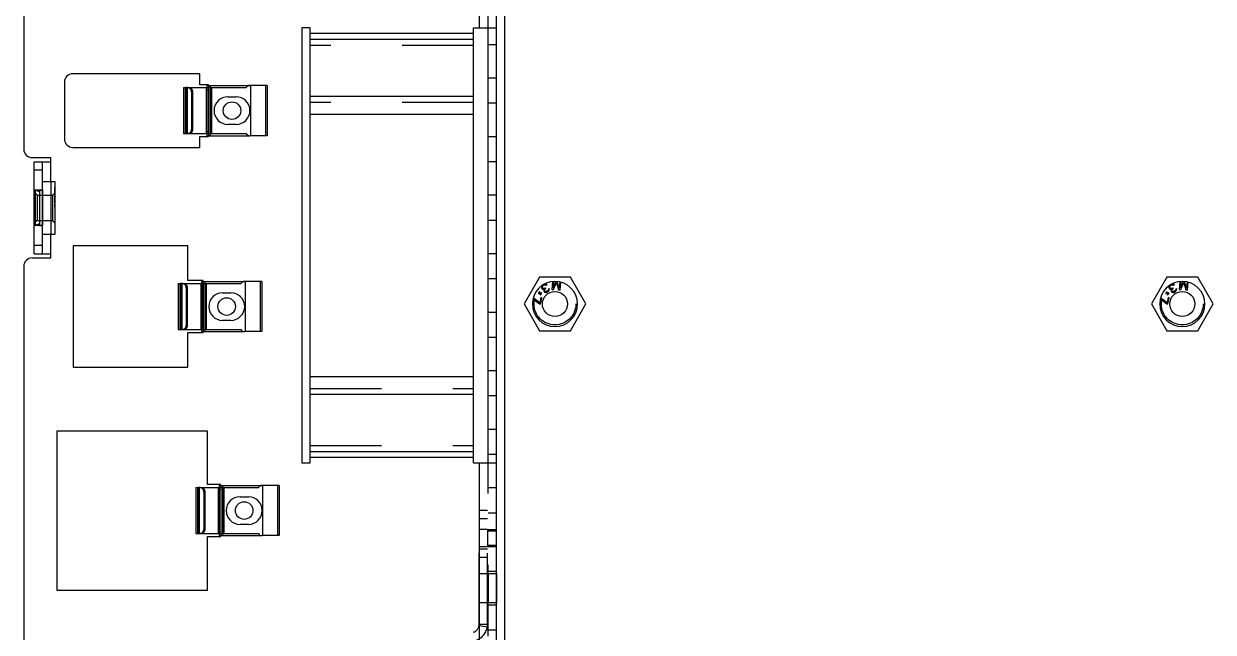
# Model space of a CAD drawing. Header units: millimetres. Extents: x 0 to 8948, y -1340 to 1100.
# Drawn here: x 1004.2 to 1146.4, y 552.4 to 625.1 of the extents above; entities that cross this region are included whole.
import ezdxf

# ---------------------------------------------------------------- set-up
doc = ezdxf.new("R2010")
doc.units = ezdxf.units.MM
doc.header["$LTSCALE"] = 85.25
doc.linetypes.add('HIDDEN', pattern=[0.2, 0.1, -0.1])
doc.layers.get('0').update_dxf_attribs({"linetype": 'CONTINUOUS'})
doc.layers.add('02___PRT_ALL_AXES', color=7, linetype='CONTINUOUS')
doc.layers.add('DEFAULT_2', color=8, linetype='HIDDEN')

msp = doc.modelspace()

# ---------------------------------------------------------------- linework, layer by layer
at = {"color": 7, "linetype": 'Continuous'}
for p, q in [((1060.693, 474.114), (1060.693, 728.614)), ((1004.193, 700.614), (1004.193, 610.114)), ((1058.693, 624.614), (1058.693, 698.614)), ((1061.693, 489.614), (1061.693, 698.614)), ((1037.443, 624.614), (1037.443, 572.614)), ((1038.443, 624.614), (1037.443, 624.614)), ((1038.443, 572.614), (1038.443, 624.614)), ((1057.943, 572.614), (1057.943, 624.614)), ((1057.943, 624.614), (1060.693, 624.614)), ((1057.943, 623.943), (1038.443, 623.943)), ((1057.943, 623.235), (1038.443, 623.235)), ((1025.243, 619.134), (1010.043, 619.134)), ((1025.243, 617.834), (1025.243, 619.134)), ((1009.043, 618.134), (1009.043, 611.334)), ((1026.283, 617.834), (1025.243, 617.834)), ((1026.083, 617.734), (1026.083, 617.484)), ((1026.083, 617.734), (1031.216, 617.734)), ((1026.283, 617.734), (1026.283, 617.834)), ((1026.483, 617.734), (1026.483, 617.484)), ((1057.943, 616.407), (1038.443, 616.407)), ((1057.943, 614.286), (1038.443, 614.286)), ((1025.243, 610.334), (1025.243, 611.634)), ((1025.243, 611.634), (1026.283, 611.634)), ((1026.083, 611.984), (1026.083, 611.734)), ((1026.083, 611.734), (1031.216, 611.734)), ((1026.283, 611.634), (1026.283, 611.734)), ((1026.483, 611.984), (1026.483, 611.734)), ((1010.043, 610.334), (1025.243, 610.334)), ((1005.193, 609.114), (1007.443, 609.114)), ((1005.443, 608.614), (1007.443, 608.614)), ((1006.443, 597.614), (1006.443, 608.614)), ((1007.443, 606.264), (1007.443, 609.114)), ((1006.443, 607.614), (1005.443, 607.614)), ((1006.443, 606.264), (1007.943, 606.264)), ((1007.943, 599.964), (1007.943, 606.264)), ((1006.443, 599.964), (1007.943, 599.964)), ((1007.443, 597.114), (1007.443, 599.964)), ((1006.443, 598.614), (1005.443, 598.614)), ((1005.443, 597.614), (1007.443, 597.614)), ((1010.103, 598.554), (1010.103, 584.054)), ((1023.803, 598.554), (1010.103, 598.554)), ((1023.803, 594.404), (1023.803, 598.554)), ((1004.193, 596.114), (1004.193, 511.614)), ((1005.193, 597.114), (1007.443, 597.114)), ((1025.653, 594.404), (1023.803, 594.404)), ((1025.653, 594.304), (1025.653, 594.404)), ((1025.453, 594.304), (1025.453, 594.054)), ((1025.453, 594.304), (1030.586, 594.304)), ((1025.853, 594.304), (1025.853, 594.054)), ((1065.769, 593.017), (1065.745, 592.983)), ((1065.745, 592.983), (1065.867, 592.897)), ((1065.891, 592.931), (1065.769, 593.017)), ((1065.893, 593.083), (1065.864, 593.078)), ((1065.864, 593.078), (1065.891, 592.931)), ((1065.926, 592.907), (1065.893, 593.083)), ((1066.089, 593.676), (1066.086, 593.6)), ((1066.086, 593.6), (1066.101, 593.534)), ((1066.121, 593.745), (1066.089, 593.676)), ((1066.101, 593.534), (1066.145, 593.461)), ((1066.17, 593.824), (1066.121, 593.745)), ((1066.145, 593.461), (1066.207, 593.399)), ((1066.226, 593.881), (1066.17, 593.824)), ((1066.186, 593.635), (1066.2, 593.693)), ((1066.19, 593.588), (1066.186, 593.635)), ((1066.234, 593.515), (1066.19, 593.588)), ((1066.2, 593.693), (1066.225, 593.733)), ((1066.207, 593.399), (1066.275, 593.366)), ((1066.225, 593.733), (1066.303, 593.805)), ((1066.314, 593.464), (1066.234, 593.515)), ((1066.275, 593.366), (1066.386, 593.383)), ((1066.303, 593.805), (1066.41, 593.869)), ((1066.389, 593.459), (1066.314, 593.464)), ((1066.348, 593.285), (1066.345, 593.209)), ((1066.345, 593.209), (1066.371, 593.126)), ((1066.386, 593.383), (1066.348, 593.285)), ((1066.371, 593.126), (1066.393, 593.089)), ((1066.456, 593.996), (1066.379, 593.973)), ((1066.507, 593.505), (1066.389, 593.459)), ((1066.393, 593.089), (1066.455, 593.027)), ((1066.41, 593.869), (1066.511, 593.905)), ((1066.452, 593.274), (1066.466, 593.332)), ((1066.46, 593.179), (1066.452, 593.274)), ((1066.455, 593.027), (1066.57, 592.997)), ((1066.549, 594.002), (1066.456, 593.996)), ((1066.482, 593.143), (1066.46, 593.179)), ((1066.466, 593.332), (1066.551, 593.433)), ((1066.551, 593.11), (1066.482, 593.143)), ((1066.579, 593.548), (1066.507, 593.505)), ((1066.511, 593.905), (1066.557, 593.908)), ((1066.625, 593.998), (1066.549, 594.002)), ((1066.551, 593.433), (1066.623, 593.475)), ((1066.626, 593.105), (1066.551, 593.11)), ((1066.557, 593.908), (1066.615, 593.893)), ((1066.57, 592.997), (1066.663, 593.003)), ((1066.623, 593.475), (1066.579, 593.548)), ((1066.615, 593.893), (1066.655, 593.867)), ((1066.693, 593.965), (1066.625, 593.998)), ((1066.727, 593.141), (1066.626, 593.105)), ((1066.655, 593.867), (1066.744, 593.921)), ((1066.663, 593.003), (1066.799, 593.06)), ((1066.744, 593.921), (1066.693, 593.965)), ((1066.798, 593.184), (1066.727, 593.141)), ((1066.876, 593.256), (1066.798, 593.184)), ((1066.799, 593.06), (1066.835, 593.082)), ((1066.835, 593.082), (1066.949, 593.175)), ((1066.908, 593.324), (1066.876, 593.256)), ((1066.911, 593.4), (1066.908, 593.324)), ((1067, 593.454), (1066.911, 593.4)), ((1066.949, 593.175), (1066.999, 593.255)), ((1066.999, 593.255), (1067.026, 593.37)), ((1067.026, 593.37), (1067, 593.454)), ((1067.384, 594.296), (1067.316, 593.346)), ((1067.316, 593.346), (1067.503, 593.332)), ((1067.802, 594.312), (1067.456, 593.549)), ((1067.51, 594.308), (1067.456, 593.549)), ((1067.503, 593.332), (1067.878, 594.201)), ((1067.878, 594.201), (1068.126, 593.288)), ((1068.204, 593.495), (1067.969, 594.3)), ((1068.126, 593.288), (1068.313, 593.274)), ((1068.258, 594.254), (1068.204, 593.495)), ((1068.313, 593.274), (1068.381, 594.225)), ((1140.769, 593.017), (1140.745, 592.983)), ((1140.745, 592.983), (1140.867, 592.897)), ((1140.891, 592.931), (1140.769, 593.017)), ((1140.893, 593.083), (1140.864, 593.078)), ((1140.864, 593.078), (1140.891, 592.931)), ((1140.926, 592.907), (1140.893, 593.083)), ((1141.089, 593.676), (1141.086, 593.6)), ((1141.086, 593.6), (1141.101, 593.534)), ((1141.121, 593.745), (1141.089, 593.676)), ((1141.101, 593.534), (1141.145, 593.461)), ((1141.17, 593.824), (1141.121, 593.745)), ((1141.145, 593.461), (1141.207, 593.399)), ((1141.226, 593.881), (1141.17, 593.824)), ((1141.186, 593.635), (1141.2, 593.693)), ((1141.19, 593.588), (1141.186, 593.635)), ((1141.234, 593.515), (1141.19, 593.588)), ((1141.2, 593.693), (1141.225, 593.733)), ((1141.207, 593.399), (1141.275, 593.366)), ((1141.225, 593.733), (1141.303, 593.805)), ((1141.314, 593.464), (1141.234, 593.515)), ((1141.275, 593.366), (1141.386, 593.383)), ((1141.303, 593.805), (1141.41, 593.869)), ((1141.389, 593.459), (1141.314, 593.464)), ((1141.348, 593.285), (1141.345, 593.209)), ((1141.345, 593.209), (1141.371, 593.126)), ((1141.386, 593.383), (1141.348, 593.285)), ((1141.371, 593.126), (1141.393, 593.089)), ((1141.456, 593.996), (1141.379, 593.973)), ((1141.507, 593.505), (1141.389, 593.459)), ((1141.393, 593.089), (1141.455, 593.027)), ((1141.41, 593.869), (1141.511, 593.905)), ((1141.452, 593.274), (1141.466, 593.332)), ((1141.46, 593.179), (1141.452, 593.274)), ((1141.455, 593.027), (1141.57, 592.997)), ((1141.549, 594.002), (1141.456, 593.996)), ((1141.482, 593.143), (1141.46, 593.179)), ((1141.466, 593.332), (1141.551, 593.433)), ((1141.551, 593.11), (1141.482, 593.143)), ((1141.579, 593.548), (1141.507, 593.505)), ((1141.511, 593.905), (1141.557, 593.908)), ((1141.625, 593.998), (1141.549, 594.002)), ((1141.551, 593.433), (1141.623, 593.475)), ((1141.626, 593.105), (1141.551, 593.11)), ((1141.557, 593.908), (1141.615, 593.893)), ((1141.57, 592.997), (1141.663, 593.003)), ((1141.623, 593.475), (1141.579, 593.548)), ((1141.615, 593.893), (1141.655, 593.867)), ((1141.693, 593.965), (1141.625, 593.998)), ((1141.727, 593.141), (1141.626, 593.105)), ((1141.655, 593.867), (1141.744, 593.921)), ((1141.663, 593.003), (1141.799, 593.06)), ((1141.744, 593.921), (1141.693, 593.965)), ((1141.798, 593.184), (1141.727, 593.141)), ((1141.876, 593.256), (1141.798, 593.184)), ((1141.799, 593.06), (1141.835, 593.082)), ((1141.835, 593.082), (1141.949, 593.175)), ((1141.908, 593.324), (1141.876, 593.256)), ((1141.911, 593.4), (1141.908, 593.324)), ((1142, 593.454), (1141.911, 593.4)), ((1141.949, 593.175), (1141.999, 593.255)), ((1141.999, 593.255), (1142.026, 593.37)), ((1142.026, 593.37), (1142, 593.454)), ((1142.384, 594.296), (1142.316, 593.346)), ((1142.316, 593.346), (1142.503, 593.332)), ((1142.802, 594.312), (1142.456, 593.549)), ((1142.51, 594.308), (1142.456, 593.549)), ((1142.503, 593.332), (1142.878, 594.201)), ((1142.878, 594.201), (1143.126, 593.288)), ((1143.204, 593.495), (1142.969, 594.3)), ((1143.126, 593.288), (1143.313, 593.274)), ((1143.258, 594.254), (1143.204, 593.495)), ((1143.313, 593.274), (1143.381, 594.225)), ((1065.068, 592.245), (1065.849, 591.644)), ((1065.876, 591.765), (1065.1, 592.364)), ((1065.867, 592.897), (1065.72, 592.873)), ((1065.72, 592.873), (1065.726, 592.844)), ((1065.726, 592.844), (1065.902, 592.873)), ((1065.849, 591.644), (1065.952, 591.62)), ((1066.013, 592.375), (1065.876, 591.765)), ((1065.902, 592.873), (1065.935, 592.697)), ((1066.102, 592.936), (1065.926, 592.907)), ((1065.935, 592.697), (1065.964, 592.702)), ((1065.964, 592.702), (1065.937, 592.848)), ((1065.937, 592.848), (1066.059, 592.763)), ((1065.952, 591.62), (1066.117, 592.352)), ((1065.961, 592.883), (1066.108, 592.907)), ((1066.083, 592.797), (1065.961, 592.883)), ((1066.117, 592.352), (1066.013, 592.375)), ((1066.059, 592.763), (1066.083, 592.797)), ((1066.108, 592.907), (1066.102, 592.936)), ((1140.068, 592.245), (1140.849, 591.644)), ((1140.876, 591.765), (1140.1, 592.364)), ((1140.867, 592.897), (1140.72, 592.873)), ((1140.72, 592.873), (1140.726, 592.844)), ((1140.726, 592.844), (1140.902, 592.873)), ((1140.849, 591.644), (1140.952, 591.62)), ((1141.013, 592.375), (1140.876, 591.765)), ((1140.902, 592.873), (1140.935, 592.697)), ((1141.102, 592.936), (1140.926, 592.907)), ((1140.935, 592.697), (1140.964, 592.702)), ((1140.964, 592.702), (1140.937, 592.848)), ((1140.937, 592.848), (1141.059, 592.763)), ((1140.952, 591.62), (1141.117, 592.352)), ((1140.961, 592.883), (1141.108, 592.907)), ((1141.083, 592.797), (1140.961, 592.883)), ((1141.117, 592.352), (1141.013, 592.375)), ((1141.059, 592.763), (1141.083, 592.797)), ((1141.108, 592.907), (1141.102, 592.936)), ((1023.803, 584.054), (1023.803, 588.204)), ((1023.803, 588.204), (1025.653, 588.204)), ((1025.453, 588.554), (1025.453, 588.304)), ((1025.453, 588.304), (1030.586, 588.304)), ((1025.653, 588.204), (1025.653, 588.304)), ((1025.853, 588.554), (1025.853, 588.304)), ((1010.103, 584.054), (1023.803, 584.054)), ((1038.443, 582.943), (1057.943, 582.943)), ((1038.443, 580.821), (1057.943, 580.821)), ((1008.143, 576.414), (1008.143, 557.414)), ((1026.143, 576.414), (1008.143, 576.414)), ((1026.143, 570.014), (1026.143, 576.414)), ((1038.443, 573.993), (1057.943, 573.993)), ((1038.443, 573.286), (1057.943, 573.286)), ((1037.443, 572.614), (1038.443, 572.614)), ((1057.943, 572.614), (1060.693, 572.614)), ((1058.693, 534.864), (1058.693, 572.614)), ((1027.743, 570.014), (1026.143, 570.014)), ((1027.543, 569.914), (1027.543, 569.664)), ((1027.543, 569.914), (1032.676, 569.914)), ((1027.743, 569.914), (1027.743, 570.014)), ((1027.943, 569.914), (1027.943, 569.664)), ((1026.143, 557.414), (1026.143, 563.814)), ((1026.143, 563.814), (1027.743, 563.814)), ((1027.543, 564.164), (1027.543, 563.914)), ((1027.543, 563.914), (1032.676, 563.914)), ((1027.743, 563.814), (1027.743, 563.914)), ((1027.943, 564.164), (1027.943, 563.914)), ((1008.143, 557.414), (1026.143, 557.414))]:
    msp.add_line(p, q, dxfattribs=at)
at = {"color": 3, "linetype": 'Continuous'}
for p, q in [((1059.693, 572.614), (1059.693, 624.614)), ((1023.283, 617.484), (1023.283, 611.984)), ((1023.283, 617.484), (1030.783, 617.484)), ((1023.606, 617.484), (1023.606, 611.984)), ((1025.988, 617.484), (1025.988, 611.984)), ((1026.634, 617.484), (1026.634, 611.984)), ((1033.283, 617.734), (1031.216, 617.734)), ((1031.283, 617.734), (1031.283, 611.734)), ((1033.283, 617.734), (1033.283, 611.734)), ((1028.583, 616.384), (1029.583, 616.384)), ((1029.583, 613.084), (1028.583, 613.084)), ((1023.283, 611.984), (1030.783, 611.984)), ((1033.283, 611.734), (1031.216, 611.734)), ((1005.443, 597.614), (1005.443, 608.614)), ((1022.653, 594.054), (1022.653, 588.554)), ((1022.653, 594.054), (1030.153, 594.054)), ((1022.976, 594.054), (1022.976, 588.554)), ((1025.358, 594.054), (1025.358, 588.554)), ((1026.004, 594.054), (1026.004, 588.554)), ((1027.953, 592.954), (1028.953, 592.954)), ((1032.653, 594.304), (1030.586, 594.304)), ((1030.653, 594.304), (1030.653, 588.304)), ((1032.653, 594.304), (1032.653, 588.304)), ((1028.953, 589.654), (1027.953, 589.654)), ((1022.653, 588.554), (1030.153, 588.554)), ((1032.653, 588.304), (1030.586, 588.304)), ((1024.743, 569.664), (1024.743, 564.164)), ((1024.743, 569.664), (1032.243, 569.664)), ((1025.066, 569.664), (1025.066, 564.164)), ((1027.448, 569.664), (1027.448, 564.164)), ((1028.094, 569.664), (1028.094, 564.164)), ((1034.743, 569.914), (1032.676, 569.914)), ((1032.743, 569.914), (1032.743, 563.914)), ((1034.743, 569.914), (1034.743, 563.914)), ((1030.043, 568.564), (1031.043, 568.564)), ((1031.043, 565.264), (1030.043, 565.264)), ((1024.743, 564.164), (1032.243, 564.164)), ((1034.743, 563.914), (1032.676, 563.914))]:
    msp.add_line(p, q, dxfattribs=at)
at = {"color": 7, "linetype": 'Continuous'}
for centre, radius, start, end in [((1010.043, 618.134), 1, 90, 180), ((1005.193, 610.114), 1, 180, 270), ((1010.043, 611.334), 1, 180, 270), ((1005.193, 596.114), 1, 90, 180), ((1067.693, 591.614), 2.7, 0, 180), ((1142.693, 591.614), 2.7, 0, 180)]:
    msp.add_arc(centre, radius, start, end, dxfattribs=at)
at = {"color": 3, "linetype": 'Continuous'}
for centre, radius, start, end in [((1031.216, 617.234), 0.5, 90, 150), ((1028.583, 614.734), 1.65, 90, 270), ((1029.583, 614.734), 1.65, 270, 90), ((1031.216, 612.234), 0.5, 210, 270), ((1027.953, 591.304), 1.65, 90, 270), ((1028.953, 591.304), 1.65, 270, 90), ((1030.586, 593.804), 0.5, 90, 150), ((1030.586, 588.804), 0.5, 210, 270), ((1032.676, 569.414), 0.5, 90, 150), ((1030.043, 566.914), 1.65, 90, 270), ((1031.043, 566.914), 1.65, 270, 90), ((1032.676, 564.414), 0.5, 210, 270)]:
    msp.add_arc(centre, radius, start, end, dxfattribs=at)
at = {"layer": '02___PRT_ALL_AXES', "color": 8, "linetype": 'HIDDEN'}
for p, q in [((1005.443, 605.214), (1005.443, 601.014)), ((1006.443, 605.214), (1005.443, 605.214)), ((1006.443, 605.214), (1006.443, 601.014)), ((1006.443, 601.014), (1005.443, 601.014)), ((1058.633, 564.664), (1058.633, 562.564)), ((1059.633, 564.664), (1058.633, 564.664)), ((1059.633, 564.664), (1059.633, 562.564)), ((1059.633, 562.564), (1058.633, 562.564)), ((1060.693, 562.564), (1059.693, 562.564)), ((1058.633, 559.364), (1058.633, 555.864)), ((1059.633, 559.364), (1058.633, 559.364)), ((1059.633, 559.364), (1059.633, 555.864)), ((1059.693, 559.364), (1059.693, 555.864)), ((1060.693, 559.364), (1059.693, 559.364)), ((1060.693, 559.364), (1060.693, 555.864)), ((1059.633, 555.864), (1058.633, 555.864)), ((1060.693, 555.864), (1059.693, 555.864))]:
    msp.add_line(p, q, dxfattribs=at)
at = {"layer": '02___PRT_ALL_AXES', "color": 7, "linetype": 'Continuous'}
for centre, radius in [((1029.083, 614.734), 1.05), ((1067.693, 591.614), 1.5), ((1142.693, 591.614), 1.5), ((1028.453, 591.304), 1.05), ((1030.543, 566.914), 1.05)]:
    msp.add_circle(centre, radius, dxfattribs=at)
for centre in [(1067.693, 591.614), (1142.693, 591.614)]:
    msp.add_arc(centre, 2.7, 180, 360, dxfattribs=at)
at = {"layer": 'DEFAULT_2', "color": 8, "linetype": 'HIDDEN'}
for p, q in [((1059.693, 624.614), (1059.693, 698.614)), ((1057.943, 622.528), (1038.443, 622.528)), ((1060.693, 622.614), (1059.693, 622.614)), ((1060.693, 618.614), (1059.693, 618.614)), ((1023.483, 617.484), (1023.483, 611.984)), ((1023.714, 617.484), (1023.714, 611.984)), ((1026.083, 617.484), (1026.083, 611.984)), ((1026.083, 617.234), (1026.283, 617.234)), ((1026.095, 617.484), (1026.095, 611.984)), ((1026.283, 617.734), (1026.283, 611.734)), ((1026.483, 617.484), (1026.483, 611.984)), ((1033.083, 617.734), (1033.083, 611.734)), ((1024.252, 616.984), (1024.252, 612.484)), ((1024.252, 616.984), (1024.36, 616.984)), ((1024.36, 616.984), (1024.36, 612.484)), ((1057.943, 615.7), (1038.443, 615.7)), ((1060.693, 615.614), (1059.693, 615.614)), ((1023.562, 611.984), (1023.605, 611.984)), ((1024.252, 612.484), (1024.36, 612.484)), ((1026.083, 612.234), (1026.283, 612.234)), ((1060.693, 611.614), (1059.693, 611.614)), ((1060.693, 608.614), (1059.693, 608.614)), ((1007.443, 606.264), (1007.443, 599.964)), ((1005.473, 605.239), (1005.473, 600.989)), ((1005.473, 605.239), (1005.573, 605.239)), ((1005.773, 604.614), (1005.473, 604.914)), ((1005.573, 605.239), (1005.573, 600.989)), ((1006.063, 605.014), (1005.573, 605.239)), ((1005.773, 604.614), (1005.773, 601.614)), ((1005.773, 604.614), (1007.643, 604.614)), ((1006.063, 605.239), (1006.063, 600.989)), ((1006.063, 605.239), (1006.443, 605.239)), ((1007.643, 604.614), (1007.943, 604.914)), ((1007.643, 604.614), (1007.643, 601.614)), ((1007.923, 603.698), (1007.923, 605.59)), ((1007.923, 605.59), (1007.943, 605.59)), ((1007.923, 605.576), (1007.943, 605.576)), ((1007.943, 605.554), (1007.923, 605.554)), ((1007.923, 605.546), (1007.943, 605.546)), ((1007.923, 605.508), (1007.943, 605.508)), ((1007.943, 605.508), (1007.923, 605.508)), ((1007.943, 605.507), (1007.923, 605.507)), ((1007.923, 605.505), (1007.943, 605.505)), ((1007.923, 605.495), (1007.943, 605.495)), ((1007.943, 605.485), (1007.923, 605.485)), ((1007.923, 605.261), (1007.943, 605.261)), ((1007.923, 605.228), (1007.943, 605.228)), ((1007.923, 605.147), (1007.943, 605.147)), ((1007.923, 605.114), (1007.943, 605.114)), ((1007.923, 605.105), (1007.943, 605.105)), ((1007.923, 605.093), (1007.943, 605.093)), ((1007.943, 605.073), (1007.923, 605.073)), ((1007.923, 605.072), (1007.943, 605.072)), ((1007.923, 605.07), (1007.943, 605.07)), ((1007.923, 605.043), (1007.943, 605.043)), ((1007.923, 605.042), (1007.943, 605.042)), ((1007.923, 605.036), (1007.943, 605.036)), ((1007.923, 605.026), (1007.943, 605.026)), ((1007.943, 605.014), (1007.923, 605.014)), ((1007.923, 605.013), (1007.943, 605.013)), ((1007.923, 604.968), (1007.943, 604.968)), ((1007.923, 604.956), (1007.943, 604.956)), ((1007.923, 604.927), (1007.943, 604.927)), ((1007.923, 604.923), (1007.943, 604.923)), ((1007.943, 604.92), (1007.923, 604.92)), ((1007.923, 604.914), (1007.943, 604.914)), ((1007.923, 604.846), (1007.943, 604.846)), ((1007.943, 604.829), (1007.923, 604.829)), ((1007.923, 604.826), (1007.943, 604.826)), ((1007.923, 604.824), (1007.943, 604.824)), ((1007.943, 604.823), (1007.923, 604.823)), ((1007.943, 604.809), (1007.923, 604.809)), ((1007.923, 604.806), (1007.943, 604.806)), ((1007.923, 604.804), (1007.943, 604.804)), ((1007.923, 604.791), (1007.943, 604.791)), ((1007.923, 604.789), (1007.943, 604.789)), ((1007.923, 604.781), (1007.943, 604.781)), ((1007.923, 604.78), (1007.943, 604.78)), ((1007.923, 604.72), (1007.943, 604.72)), ((1007.923, 604.719), (1007.943, 604.719)), ((1007.943, 604.707), (1007.923, 604.707)), ((1007.923, 604.682), (1007.943, 604.682)), ((1007.923, 604.676), (1007.943, 604.676)), ((1007.923, 604.661), (1007.943, 604.661)), ((1007.923, 604.658), (1007.943, 604.658)), ((1007.943, 604.645), (1007.923, 604.645)), ((1007.923, 604.641), (1007.943, 604.641)), ((1007.923, 604.631), (1007.943, 604.631)), ((1007.923, 604.63), (1007.943, 604.63)), ((1007.923, 604.627), (1007.943, 604.627)), ((1007.923, 604.616), (1007.943, 604.616)), ((1007.943, 604.602), (1007.923, 604.602)), ((1007.923, 604.6), (1007.943, 604.6)), ((1007.923, 604.6), (1007.943, 604.6)), ((1007.943, 604.566), (1007.923, 604.566)), ((1007.923, 604.559), (1007.943, 604.559)), ((1007.923, 604.5), (1007.943, 604.5)), ((1007.943, 604.492), (1007.923, 604.492)), ((1007.923, 604.468), (1007.943, 604.468)), ((1007.923, 604.457), (1007.943, 604.457)), ((1007.943, 604.445), (1007.923, 604.445)), ((1007.923, 604.434), (1007.943, 604.434)), ((1007.923, 604.434), (1007.943, 604.434)), ((1007.923, 604.423), (1007.943, 604.423)), ((1007.923, 604.421), (1007.943, 604.421)), ((1007.923, 604.383), (1007.943, 604.383)), ((1007.923, 604.354), (1007.943, 604.354)), ((1007.923, 604.346), (1007.943, 604.346)), ((1007.923, 604.346), (1007.943, 604.346)), ((1060.693, 604.614), (1059.693, 604.614)), ((1007.943, 604.27), (1007.923, 604.27)), ((1007.923, 604.252), (1007.943, 604.252)), ((1007.923, 604.223), (1007.943, 604.223)), ((1007.923, 604.21), (1007.943, 604.21)), ((1007.943, 604.2), (1007.923, 604.2)), ((1007.923, 604.183), (1007.943, 604.183)), ((1007.943, 604.152), (1007.923, 604.152)), ((1007.923, 604.144), (1007.943, 604.144)), ((1007.943, 604.015), (1007.923, 604.015)), ((1007.923, 603.981), (1007.943, 603.981)), ((1007.923, 603.953), (1007.943, 603.953)), ((1007.923, 603.945), (1007.943, 603.945)), ((1007.923, 603.916), (1007.943, 603.916)), ((1007.923, 603.905), (1007.943, 603.905)), ((1007.923, 603.877), (1007.943, 603.877)), ((1007.923, 603.869), (1007.943, 603.869)), ((1007.923, 603.71), (1007.943, 603.71)), ((1007.923, 603.698), (1007.943, 603.698)), ((1007.923, 603.178), (1007.923, 603.559)), ((1007.943, 603.559), (1007.923, 603.559)), ((1007.923, 603.557), (1007.943, 603.557)), ((1007.923, 603.517), (1007.943, 603.517)), ((1007.923, 603.508), (1007.943, 603.508)), ((1007.943, 603.507), (1007.923, 603.507)), ((1007.923, 603.506), (1007.943, 603.506)), ((1007.923, 603.484), (1007.943, 603.484)), ((1007.923, 603.478), (1007.943, 603.478)), ((1007.943, 603.477), (1007.923, 603.477)), ((1007.923, 603.473), (1007.943, 603.473)), ((1007.923, 603.469), (1007.943, 603.469)), ((1007.923, 603.391), (1007.943, 603.391)), ((1007.923, 603.376), (1007.943, 603.376)), ((1007.923, 603.375), (1007.943, 603.375)), ((1007.923, 603.366), (1007.943, 603.366)), ((1007.923, 603.342), (1007.943, 603.342)), ((1007.923, 603.33), (1007.943, 603.33)), ((1007.923, 603.285), (1007.943, 603.285)), ((1007.923, 603.257), (1007.943, 603.257)), ((1007.923, 603.251), (1007.943, 603.251)), ((1007.923, 603.225), (1007.943, 603.225)), ((1007.923, 603.225), (1007.943, 603.225)), ((1007.923, 603.218), (1007.943, 603.218)), ((1007.923, 603.217), (1007.943, 603.217)), ((1007.943, 603.21), (1007.923, 603.21)), ((1007.923, 603.206), (1007.943, 603.206)), ((1007.923, 603.178), (1007.943, 603.178)), ((1007.923, 603.178), (1007.943, 603.178)), ((1005.773, 601.614), (1005.473, 601.314)), ((1005.773, 601.614), (1007.643, 601.614)), ((1007.643, 601.614), (1007.943, 601.314)), ((1060.693, 601.614), (1059.693, 601.614)), ((1005.473, 600.989), (1005.573, 600.989)), ((1006.063, 601.214), (1005.573, 600.989)), ((1006.063, 600.989), (1006.443, 600.989)), ((1060.693, 597.614), (1059.693, 597.614)), ((1060.693, 594.614), (1059.693, 594.614)), ((1065.846, 594.814), (1063.998, 591.614)), ((1069.541, 594.814), (1065.846, 594.814)), ((1071.388, 591.614), (1069.541, 594.814)), ((1140.846, 594.814), (1138.998, 591.614)), ((1144.541, 594.814), (1140.846, 594.814)), ((1146.388, 591.614), (1144.541, 594.814)), ((1022.853, 594.054), (1022.853, 588.554)), ((1023.084, 594.054), (1023.084, 588.554)), ((1023.622, 593.554), (1023.622, 589.054)), ((1023.622, 593.554), (1023.73, 593.554)), ((1023.73, 593.554), (1023.73, 589.054)), ((1025.453, 594.054), (1025.453, 588.554)), ((1025.453, 593.804), (1025.653, 593.804)), ((1025.465, 594.054), (1025.465, 588.554)), ((1025.653, 594.304), (1025.653, 588.304)), ((1025.853, 594.054), (1025.853, 588.554)), ((1032.453, 594.304), (1032.453, 588.304)), ((1063.998, 591.614), (1065.846, 588.414)), ((1069.541, 588.414), (1071.388, 591.614)), ((1138.998, 591.614), (1140.846, 588.414)), ((1144.541, 588.414), (1146.388, 591.614)), ((1060.693, 590.614), (1059.693, 590.614)), ((1023.622, 589.054), (1023.73, 589.054)), ((1025.453, 588.804), (1025.653, 588.804)), ((1022.932, 588.554), (1022.975, 588.554)), ((1060.693, 587.614), (1059.693, 587.614)), ((1065.846, 588.414), (1069.541, 588.414)), ((1140.846, 588.414), (1144.541, 588.414)), ((1060.693, 583.614), (1059.693, 583.614)), ((1038.443, 581.528), (1057.943, 581.528)), ((1060.693, 580.614), (1059.693, 580.614)), ((1060.693, 576.614), (1059.693, 576.614)), ((1038.443, 574.7), (1057.943, 574.7)), ((1060.693, 573.614), (1059.693, 573.614)), ((1059.693, 534.864), (1059.693, 572.614)), ((1024.943, 569.664), (1024.943, 564.164)), ((1025.174, 569.664), (1025.174, 564.164)), ((1025.712, 569.164), (1025.712, 564.664)), ((1025.712, 569.164), (1025.82, 569.164)), ((1025.82, 569.164), (1025.82, 564.664)), ((1027.543, 569.664), (1027.543, 564.164)), ((1027.543, 569.414), (1027.743, 569.414)), ((1027.555, 569.664), (1027.555, 564.164)), ((1027.743, 569.914), (1027.743, 563.914)), ((1027.943, 569.664), (1027.943, 564.164)), ((1034.543, 569.914), (1034.543, 563.914)), ((1060.693, 569.614), (1059.693, 569.614)), ((1058.633, 553.309), (1058.633, 566.909)), ((1059.633, 566.909), (1058.633, 566.909)), ((1059.633, 553.309), (1059.633, 566.909)), ((1060.693, 566.614), (1059.693, 566.614)), ((1025.712, 564.664), (1025.82, 564.664)), ((1059.633, 565.909), (1058.633, 565.909)), ((1059.693, 564.664), (1060.693, 564.664)), ((1025.022, 564.164), (1025.065, 564.164)), ((1027.543, 564.414), (1027.743, 564.414)), ((1059.693, 564.498), (1060.693, 564.498)), ((1059.633, 562.309), (1058.633, 562.309)), ((1059.693, 562.778), (1060.693, 562.778)), ((1060.693, 562.614), (1059.693, 562.614)), ((1059.633, 561.309), (1058.633, 561.309)), ((1060.693, 559.614), (1059.693, 559.614)), ((1060.693, 555.614), (1059.693, 555.614)), ((1059.606, 552.983), (1058.62, 553.146)), ((1059.633, 553.309), (1058.633, 553.309)), ((1060.693, 552.614), (1059.693, 552.614))]:
    msp.add_line(p, q, dxfattribs=at)
for centre in [(1067.693, 591.614), (1142.693, 591.614)]:
    msp.add_circle(centre, 2.5, dxfattribs=at)
for centre, radius, start, end in [((1023.576, 604.656), 12.829, 89.87088, 90.06411), ((1023.589, 611.204), 6.281, 89.71737, 89.85582), ((1023.589, 618.253), 6.269, 270.14412, 270.28384), ((1023.638, 613.636), 1.651, 271.84864, 272.59544), ((1022.946, 581.226), 12.829, 89.87088, 90.06411), ((1022.959, 587.774), 6.281, 89.71737, 89.85582), ((1022.959, 594.823), 6.269, 270.14412, 270.28384), ((1023.008, 590.206), 1.651, 271.84864, 272.59544), ((1025.036, 556.836), 12.829, 89.87088, 90.06411), ((1025.049, 563.384), 6.281, 89.71737, 89.85582), ((1025.049, 570.433), 6.269, 270.14412, 270.28384), ((1025.098, 565.816), 1.651, 271.84864, 272.59544), ((1057.633, 553.309), 1, 290, 360), ((1057.633, 553.309), 2, 290, 360)]:
    msp.add_arc(centre, radius, start, end, dxfattribs=at)
for points, knots in [([(1023.823, 617.472), (1023.805, 617.475), (1023.737, 617.482), (1023.669, 617.484), (1023.62, 617.484)], [0, 0, 0, 0, 0.2776373, 1, 1, 1, 1]), ([(1024.252, 616.984), (1024.252, 617.044), (1024.235, 617.164), (1024.162, 617.298), (1024.074, 617.379), (1023.97, 617.44), (1023.882, 617.463), (1023.823, 617.472)], [0, 0, 0, 0, 0.2518372, 0.499125, 0.6239508, 0.7503831, 1, 1, 1, 1]), ([(1023.826, 617.484), (1023.895, 617.484), (1024, 617.473), (1024.129, 617.419), (1024.213, 617.359), (1024.279, 617.281), (1024.342, 617.158), (1024.36, 617.053), (1024.36, 616.984)], [0, 0, 0, 0, 0.2519754, 0.3779997, 0.5019907, 0.6249582, 0.7487122, 1, 1, 1, 1]), ([(1023.62, 611.984), (1023.626, 611.984), (1023.65, 611.984), (1023.673, 611.985), (1023.691, 611.985)], [0, 0, 0, 0, 0.2343061, 1, 1, 1, 1]), ([(1023.713, 611.986), (1023.779, 611.989), (1023.88, 612.001), (1024.009, 612.048), (1024.097, 612.106), (1024.168, 612.184), (1024.234, 612.308), (1024.252, 612.414), (1024.252, 612.484)], [0, 0, 0, 0, 0.2388874, 0.3671041, 0.4946171, 0.6203773, 0.745968, 1, 1, 1, 1]), ([(1024.36, 612.484), (1024.36, 612.415), (1024.342, 612.31), (1024.279, 612.188), (1024.213, 612.109), (1024.129, 612.049), (1024, 611.995), (1023.895, 611.984), (1023.826, 611.984)], [0, 0, 0, 0, 0.2512872, 0.3750407, 0.4980074, 0.6219983, 0.7480235, 1, 1, 1, 1]), ([(1023.193, 594.042), (1023.175, 594.045), (1023.107, 594.052), (1023.039, 594.054), (1022.99, 594.054)], [0, 0, 0, 0, 0.2776373, 1, 1, 1, 1]), ([(1023.622, 593.554), (1023.622, 593.614), (1023.605, 593.734), (1023.532, 593.868), (1023.444, 593.949), (1023.34, 594.01), (1023.252, 594.033), (1023.193, 594.042)], [0, 0, 0, 0, 0.2518372, 0.499125, 0.6239508, 0.7503831, 1, 1, 1, 1]), ([(1023.196, 594.054), (1023.265, 594.054), (1023.37, 594.043), (1023.499, 593.989), (1023.583, 593.929), (1023.649, 593.851), (1023.712, 593.728), (1023.73, 593.623), (1023.73, 593.554)], [0, 0, 0, 0, 0.2519754, 0.3779997, 0.5019907, 0.6249582, 0.7487122, 1, 1, 1, 1]), ([(1023.083, 588.556), (1023.149, 588.559), (1023.25, 588.571), (1023.379, 588.618), (1023.467, 588.676), (1023.538, 588.754), (1023.604, 588.878), (1023.622, 588.984), (1023.622, 589.054)], [0, 0, 0, 0, 0.2388874, 0.3671041, 0.4946171, 0.6203773, 0.745968, 1, 1, 1, 1]), ([(1023.73, 589.054), (1023.73, 588.985), (1023.712, 588.88), (1023.649, 588.758), (1023.583, 588.679), (1023.499, 588.619), (1023.37, 588.565), (1023.265, 588.554), (1023.196, 588.554)], [0, 0, 0, 0, 0.2512872, 0.3750407, 0.4980074, 0.6219983, 0.7480235, 1, 1, 1, 1]), ([(1022.99, 588.554), (1022.996, 588.554), (1023.02, 588.554), (1023.043, 588.555), (1023.061, 588.555)], [0, 0, 0, 0, 0.2343061, 1, 1, 1, 1]), ([(1025.283, 569.652), (1025.265, 569.655), (1025.197, 569.662), (1025.129, 569.664), (1025.08, 569.664)], [0, 0, 0, 0, 0.2776373, 1, 1, 1, 1]), ([(1025.712, 569.164), (1025.712, 569.224), (1025.695, 569.344), (1025.622, 569.478), (1025.534, 569.559), (1025.43, 569.62), (1025.342, 569.643), (1025.283, 569.652)], [0, 0, 0, 0, 0.2518372, 0.499125, 0.6239508, 0.7503831, 1, 1, 1, 1]), ([(1025.286, 569.664), (1025.355, 569.664), (1025.46, 569.653), (1025.589, 569.599), (1025.673, 569.539), (1025.739, 569.461), (1025.802, 569.338), (1025.82, 569.233), (1025.82, 569.164)], [0, 0, 0, 0, 0.2519754, 0.3779997, 0.5019907, 0.6249582, 0.7487122, 1, 1, 1, 1]), ([(1025.173, 564.166), (1025.239, 564.169), (1025.34, 564.181), (1025.469, 564.228), (1025.557, 564.286), (1025.628, 564.364), (1025.694, 564.488), (1025.712, 564.594), (1025.712, 564.664)], [0, 0, 0, 0, 0.2388874, 0.3671041, 0.4946171, 0.6203773, 0.745968, 1, 1, 1, 1]), ([(1025.82, 564.664), (1025.82, 564.595), (1025.802, 564.49), (1025.739, 564.368), (1025.673, 564.289), (1025.589, 564.229), (1025.46, 564.175), (1025.355, 564.164), (1025.286, 564.164)], [0, 0, 0, 0, 0.2512872, 0.3750407, 0.4980074, 0.6219983, 0.7480235, 1, 1, 1, 1]), ([(1025.08, 564.164), (1025.086, 564.164), (1025.11, 564.164), (1025.133, 564.165), (1025.151, 564.165)], [0, 0, 0, 0, 0.2343061, 1, 1, 1, 1])]:
    msp.add_open_spline(points, degree=3, knots=knots, dxfattribs=at)

doc.saveas('drawing.dxf')
